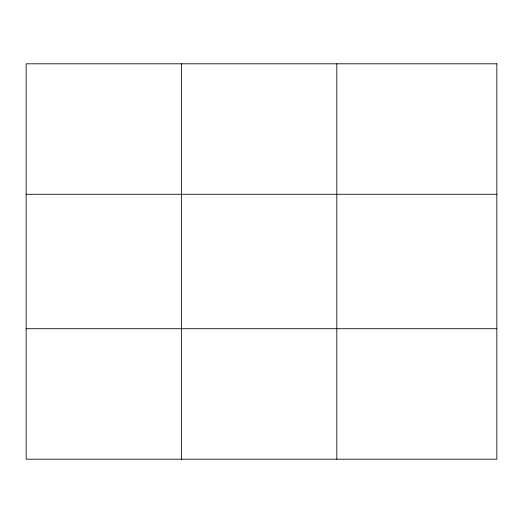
<?xml version="1.0" encoding="UTF-8"?>
<svg xmlns="http://www.w3.org/2000/svg" width="523" height="523" viewBox="0 0 523 523"><rect width="100%" height="100%" fill="white"/><g stroke="black" fill="none" stroke-linecap="round" stroke-linejoin="round"><path stroke-width="0.78" d="M181.481 459.194L181.481 63.806M336.812 459.194L336.812 63.806M26.15 194.281L496.85 194.281M26.15 328.719L496.85 328.719M496.85 63.806L496.85 459.194L26.15 459.194L26.15 63.806L496.85 63.806"/></g></svg>
